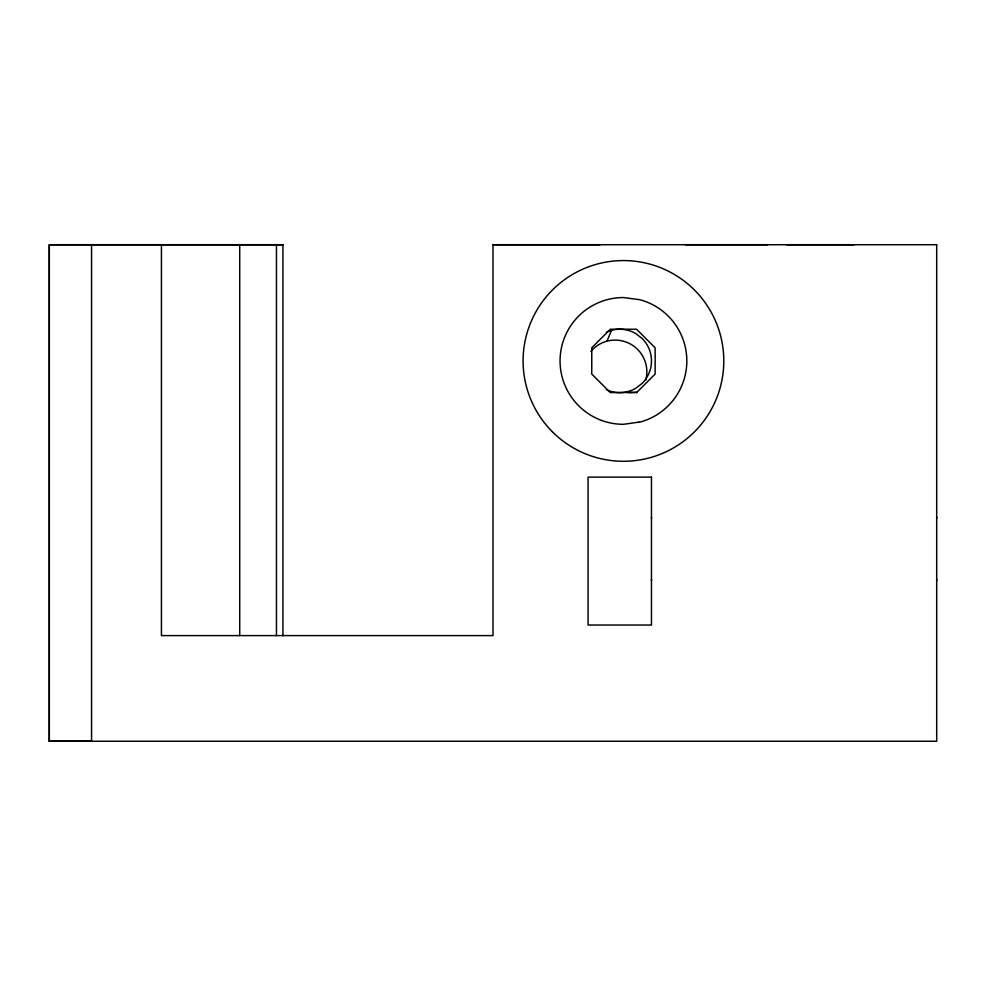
<?xml version="1.0" encoding="UTF-8"?>
<svg xmlns="http://www.w3.org/2000/svg" width="986" height="986" viewBox="0 0 986 986"><rect width="100%" height="100%" fill="white"/><g stroke="black" fill="none" stroke-linecap="round" stroke-linejoin="round"><path stroke-width="1.48" d="M91.562 244.725L91.562 741.25L49.3 741.275L49.3 244.725L282.945 244.725L282.945 635.6M161.433 244.725L161.433 635.6L493 635.6L493 244.725L936.7 244.725M239.721 635.6L239.721 244.725L236.751 244.725M276.45 635.6L276.45 244.725M651.463 580.544L651.463 579.46M651.463 518.229L651.463 517.157M936.7 580.532L936.7 579.46M936.7 518.229L936.7 517.157M606.957 341.193L611.566 330.322M636.574 392.625L655.135 374.064L655.135 347.799L636.574 329.238L610.322 329.238L591.76 347.799L591.76 374.064L610.322 392.625L636.796 392.403L627.971 392.625M282.945 244.725L49.3 244.725L49.3 741.275M493 244.725L600.092 244.725M685.541 244.725L767.663 244.725M786.68 244.725L854.295 244.725M49.3 741.25L936.7 741.25L936.7 244.725M606.365 389.655A31.688 31.688 0 0 0 635.613 388.373L642.182 383.344A31.688 31.688 0 0 0 642.182 338.518L635.613 333.49A31.688 31.688 0 0 0 606.365 332.208M590.885 351.423A31.688 31.688 0 0 1 645.768 380.004M638.731 422.156L623.448 424.313A63.387 63.387 0 0 1 560.06 360.938A63.387 63.387 0 0 1 623.448 297.55L639.852 299.707A63.387 63.387 0 0 1 639.852 422.156L638.731 422.156M651.463 477.138L588.075 477.138L588.075 625.038L651.463 625.038L651.463 477.138M552.48 431.893A100.362 100.362 0 0 0 720.384 386.906A100.362 100.362 0 0 0 597.479 263.989A100.362 100.362 0 0 0 552.48 431.893"/></g></svg>
